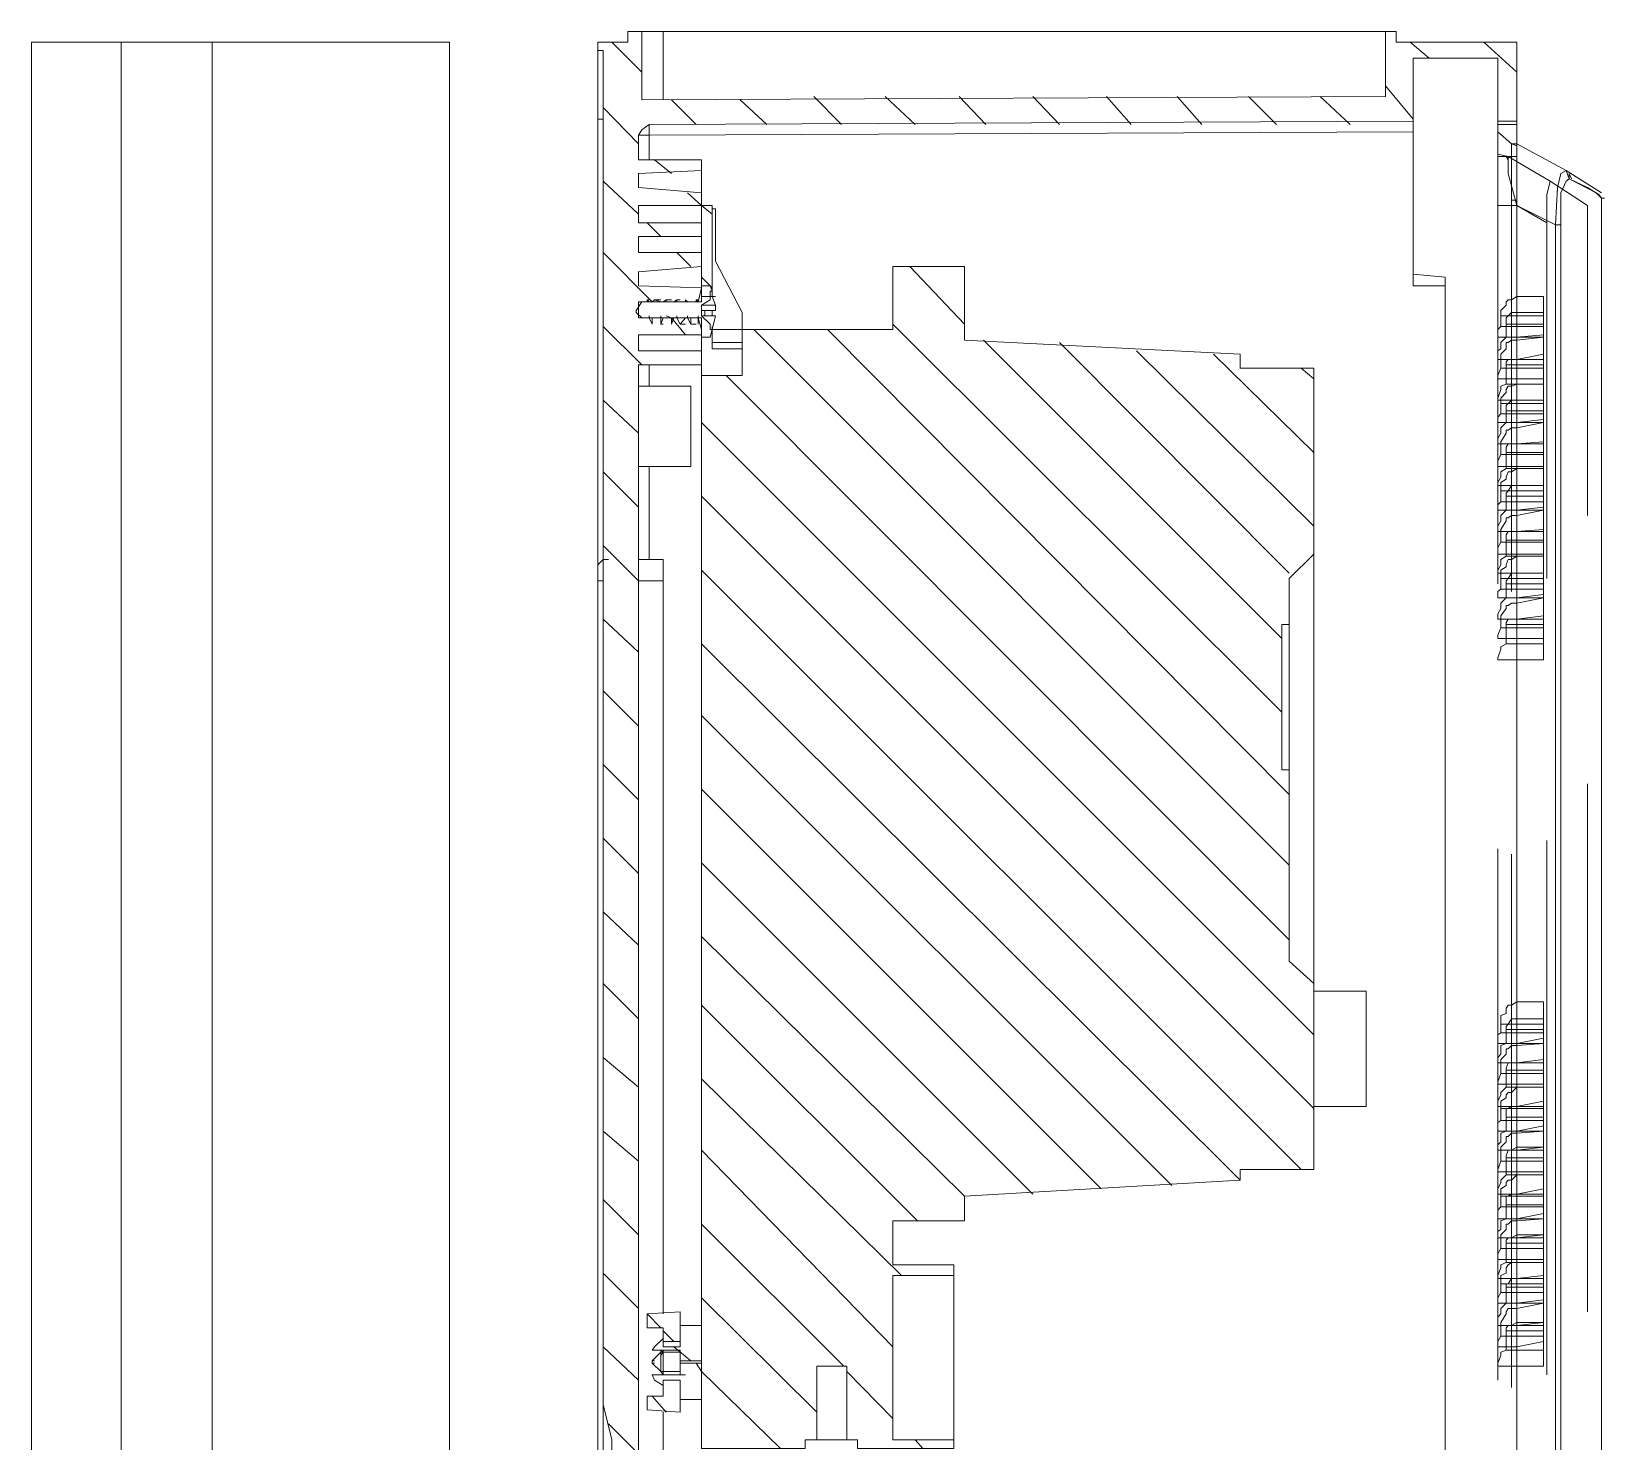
# Model space of a CAD drawing. Header units: millimetres. Extents: x 50 to 186, y -32 to 33.
# Drawn here: x 127.306 to 129.362, y -7.449 to -5.606 of the extents above; entities that cross this region are included whole.
import ezdxf

# ---------------------------------------------------------------- set-up
doc = ezdxf.new("R2010")
doc.units = ezdxf.units.MM
doc.layers.add('Prumada Eletrica', color=40, linetype='Continuous', lineweight=30)

msp = doc.modelspace()

# ---------------------------------------------------------------- linework, layer by layer
at = {"layer": 'Prumada Eletrica', "color": 7, "linetype": 'Continuous', "lineweight": 20, "true_color": 0x000007}
for points in [[(128.0857, -5.6058), (128.0857, -5.6198), (128.0466, -5.6198), (128.0466, -5.6309), (128.0536, -5.6309), (128.0536, -7.4006)], [(128.0857, -5.6058), (129.09, -5.6058), (129.09, -5.6058)], [(129.076, -5.6058), (129.076, -5.691), (128.1039, -5.6952), (128.1039, -5.6058)], [(128.1318, -5.6058), (128.1318, -5.6952), (128.1318, -5.6952)], [(129.2478, -5.7231), (129.2478, -5.6198), (129.09, -5.6198), (129.09, -5.6058)], [(127.8525, -5.6198), (127.3063, -5.6198), (127.3063, -5.6198)], [(127.3063, -15.3845), (127.3063, -5.6198), (127.3063, -5.6198)], [(127.4237, -11.6943), (127.4237, -5.6198), (127.4237, -5.6198)], [(127.5424, -8.0012), (127.5424, -5.6198), (127.5424, -5.6198)], [(127.8525, -5.6198), (127.8525, -7.7903), (127.8636, -7.8225), (127.893, -7.8504), (127.9251, -7.8616)], [(128.0536, -5.7203), (128.0466, -5.7203), (128.0466, -5.6309)], [(128.1039, -5.6589), (128.0648, -5.6198), (128.0648, -5.6198)], [(129.1333, -5.6407), (129.1081, -5.6198), (129.1081, -5.6198)], [(129.2478, -5.6589), (129.2045, -5.6198), (129.2045, -5.6198)], [(129.2478, -9.31), (129.2478, -9.3058), (129.2478, -5.6198)], [(128.0997, -8.2555), (128.0997, -6.0416), (128.1821, -6.0416), (128.1821, -6.0234), (128.0997, -6.0234), (128.0997, -6.0025), (128.1821, -6.0025), (128.1821, -5.9801), (128.0997, -5.9801), (128.0997, -5.9592), (128.1821, -5.9592), (128.1821, -5.941), (128.0997, -5.9382), (128.0997, -5.9201), (128.1821, -5.9131), (128.1821, -5.8949), (128.0997, -5.8949), (128.0997, -5.874), (128.1821, -5.874), (128.1821, -5.8558), (128.0997, -5.8558), (128.0997, -5.8335), (128.1821, -5.8335), (128.1821, -5.8167), (128.0997, -5.8097), (128.0997, -5.7916), (128.1821, -5.7874), (128.1821, -5.7734), (128.0997, -5.7734), (128.0997, -5.7413), (128.1039, -5.7343), (128.1137, -5.7273), (129.1123, -5.7231), (129.1123, -5.6407), (129.2227, -5.6407), (129.2227, -5.7231), (129.2478, -5.7231)], [(129.2227, -5.6407), (129.2227, -5.7692), (129.2227, -5.7692)], [(129.2227, -5.6631), (129.2227, -5.6547), (129.2227, -5.6547)], [(129.2227, -5.6631), (129.2227, -5.6547), (129.2227, -5.6547)], [(129.2227, -5.7846), (129.2227, -5.6631), (129.2227, -5.6631)], [(128.3651, -5.7273), (128.3288, -5.691), (128.3288, -5.691)], [(128.4614, -5.7273), (128.4223, -5.691), (128.4223, -5.691)], [(128.5536, -5.7273), (128.5187, -5.691), (128.5187, -5.691)], [(128.65, -5.7273), (128.6151, -5.691), (128.6151, -5.691)], [(128.7436, -5.7273), (128.7115, -5.691), (128.7115, -5.691)], [(128.8358, -5.7273), (128.8037, -5.691), (128.8037, -5.691)], [(128.9336, -5.7273), (128.8972, -5.691), (128.8972, -5.691)], [(129.0299, -5.7273), (128.9908, -5.691), (128.9908, -5.691)], [(129.1123, -5.7203), (129.076, -5.677), (129.076, -5.677)], [(128.0997, -5.7525), (128.0536, -5.705), (128.0536, -5.705)], [(128.1751, -5.7273), (128.143, -5.6952), (128.143, -5.6952)], [(128.2673, -5.7273), (128.2324, -5.6952), (128.2324, -5.6952)], [(128.0466, -5.7203), (128.0466, -6.3056), (128.0466, -6.3056)], [(128.0997, -5.7413), (128.1137, -5.7413), (128.1137, -5.7273)], [(128.1137, -5.7413), (129.1123, -5.7371), (129.1123, -5.7231)], [(129.2478, -5.7231), (129.2478, -5.7692), (129.2227, -5.7692), (129.2227, -5.7231)], [(129.2478, -5.7273), (129.2227, -5.7273), (129.2227, -5.7273)], [(128.1137, -5.7734), (128.1137, -5.7413), (128.1137, -5.7413)], [(129.1123, -5.7371), (129.1123, -5.9382), (129.1123, -5.9382)], [(129.2227, -5.7371), (129.2408, -5.7525), (129.2408, -5.8265)], [(129.2478, -5.8265), (129.2408, -5.8265), (129.2408, -5.7525), (129.2478, -5.7553)], [(129.2478, -5.7553), (129.2408, -5.7525), (129.2408, -5.7525)], [(129.2478, -5.7525), (129.2408, -5.7525), (129.2408, -5.7525)], [(129.2478, -5.7525), (129.3121, -5.7874), (129.3051, -5.7916), (129.3009, -5.8097), (129.2981, -5.8586)], [(128.143, -5.7916), (128.1206, -5.7734), (128.1206, -5.7734)], [(129.2227, -5.7664), (129.2366, -5.7692), (129.2366, -5.7916), (129.2478, -5.8335), (129.2227, -5.8335)], [(129.2227, -5.7664), (129.2366, -5.7692), (129.2911, -5.8014)], [(129.2227, -5.7692), (129.2227, -5.8195), (129.2227, -5.8195)], [(129.2366, -5.7692), (129.2339, -5.7692), (129.2339, -5.7692)], [(129.2366, -5.7734), (129.2339, -5.7692), (129.2339, -5.7692)], [(129.2366, -5.7734), (129.2339, -5.7692), (129.2339, -5.7692)], [(129.2366, -5.7692), (129.2366, -5.7916), (129.2478, -5.8335), (129.2869, -5.8558), (129.2869, -5.8195), (129.2911, -5.8014)], [(129.2478, -5.7692), (129.2478, -8.9874), (129.2478, -8.9874)], [(128.1821, -5.7874), (128.1821, -5.8167), (128.1821, -5.8167)], [(129.3582, -5.8167), (129.3121, -5.7874), (129.3163, -5.7986), (129.3512, -5.8167), (129.3582, -5.8237)], [(129.3191, -5.7986), (129.3163, -5.7916), (129.3163, -5.7916)], [(129.3163, -5.7986), (129.3163, -5.7916), (129.3163, -5.7916)], [(128.0997, -5.8447), (128.0536, -5.8014), (128.0536, -5.8014)], [(128.1821, -5.8335), (128.1639, -5.8167), (128.1639, -5.8167)], [(129.2869, -6.3209), (129.2869, -5.8558), (129.2869, -5.8195), (129.2911, -5.8014), (129.34, -5.8335)], [(129.3163, -5.7986), (129.3121, -5.8014), (129.3051, -5.8167), (129.3051, -9.2555), (129.3163, -9.2737), (129.3582, -9.2737)], [(129.3554, -5.8195), (129.34, -5.8097), (129.3163, -5.7986)], [(128.1821, -5.8335), (128.1863, -5.8335), (128.1863, -5.8335)], [(128.1961, -5.8447), (128.1821, -5.8335), (128.1821, -5.8335)], [(128.1961, -5.8377), (128.2003, -5.8377), (128.2003, -5.8377)], [(128.2352, -5.9955), (128.2352, -5.9732), (128.2003, -5.9061), (128.2003, -5.8377)], [(129.2227, -5.8195), (129.2227, -6.3279), (129.2227, -6.3279)], [(129.2227, -5.8335), (129.2478, -5.8335), (129.2478, -5.9522), (129.2408, -5.9564), (129.2366, -5.9564), (129.2339, -5.9592), (129.2339, -5.9634), (129.2269, -5.9704), (129.2269, -5.9913), (129.2227, -5.9955), (129.2227, -6.0053)], [(129.2478, -5.8335), (129.2227, -5.8335), (129.2227, -5.8335)], [(129.2408, -5.8265), (129.2408, -6.3377), (129.2408, -6.3377)], [(129.2478, -5.8265), (129.2408, -5.8265), (129.2408, -5.8265)], [(129.2478, -5.8335), (129.2981, -5.8586), (129.2981, -5.8586)], [(129.34, -6.2385), (129.34, -5.8335), (129.34, -5.8335)], [(129.3582, -5.8237), (129.3554, -5.8195), (129.3554, -5.8195)], [(129.3582, -8.884), (129.3582, -5.8237), (129.3582, -5.8237)], [(129.3582, -5.8237), (129.3624, -5.8237), (129.3624, -5.8237)], [(128.129, -5.874), (128.1109, -5.8558), (128.1109, -5.8558)], [(129.3051, -5.8586), (129.2981, -5.8586), (129.2981, -9.2094), (129.3051, -9.2094)], [(128.1178, -5.9592), (128.0536, -5.8949), (128.0536, -5.8949)], [(128.1681, -5.9131), (128.15, -5.8949), (128.15, -5.8949)], [(128.4321, -7.1604), (128.5257, -7.1604), (128.5257, -7.1283), (128.8861, -7.1073), (128.8861, -7.0934), (128.9824, -7.0934), (128.9824, -6.8503), (128.9503, -6.821), (128.9503, -6.571), (128.9405, -6.571), (128.9405, -6.381), (128.9503, -6.381), (128.9503, -6.3209), (128.9824, -6.2888), (128.9824, -6.0458), (128.8861, -6.0458), (128.8861, -6.0276), (128.5257, -6.0095), (128.5257, -5.9131), (128.4321, -5.9131), (128.4321, -5.9955)], [(128.5257, -5.9885), (128.4545, -5.9131), (128.4545, -5.9131)], [(128.1961, -5.941), (128.1821, -5.9271), (128.1821, -5.9271)], [(128.1933, -5.9382), (128.1961, -5.9452), (128.1961, -5.9452)], [(129.1123, -5.9229), (129.1542, -5.9271), (129.1542, -5.9382)], [(129.1123, -5.9382), (129.1542, -5.9382), (129.1542, -5.9382)], [(129.1542, -5.9382), (129.1542, -8.3085), (129.1542, -8.3085)], [(128.1109, -5.9564), (128.1137, -5.9564), (128.1137, -5.9564)], [(128.1137, -5.9592), (128.1178, -5.9592), (128.1178, -5.9592)], [(128.1137, -5.9592), (128.1178, -5.9592), (128.1178, -5.9592)], [(128.1206, -5.9564), (128.129, -5.9564), (128.129, -5.9564)], [(128.1206, -5.9564), (128.129, -5.9564), (128.129, -5.9564)], [(128.129, -5.9592), (128.1318, -5.9592), (128.1318, -5.9592)], [(128.129, -5.9592), (128.1318, -5.9592), (128.1318, -5.9592)], [(128.136, -5.9564), (128.143, -5.9564), (128.143, -5.9564)], [(128.136, -5.9564), (128.143, -5.9564), (128.143, -5.9564)], [(128.136, -5.9592), (128.143, -5.9592), (128.143, -5.9592)], [(128.136, -5.9592), (128.143, -5.9592), (128.143, -5.9592)], [(128.15, -5.9564), (128.1542, -5.9564), (128.1542, -5.9564)], [(128.15, -5.9592), (128.1542, -5.9592), (128.1542, -5.9592)], [(128.15, -5.9592), (128.1542, -5.9592), (128.1542, -5.9592)], [(128.1639, -5.9592), (128.1681, -5.9592), (128.1681, -5.9592)], [(128.1639, -5.9592), (128.1681, -5.9592), (128.1681, -5.9592)], [(128.1751, -5.9564), (128.1779, -5.9564), (128.1779, -5.9564)], [(128.1751, -5.9564), (128.1779, -5.9564), (128.1779, -5.9564)], [(128.1779, -5.9592), (128.1821, -5.9592), (128.1821, -5.9592)], [(128.1779, -5.9592), (128.1821, -5.9592), (128.1821, -5.9592)], [(128.1821, -5.9634), (128.1933, -5.9564), (128.1933, -5.9564)], [(128.1961, -5.9522), (128.2003, -5.9522), (128.2003, -5.9522)], [(128.1961, -5.9522), (128.2003, -5.9634), (128.2003, -5.9704), (128.1961, -5.9704)], [(129.2827, -5.9522), (129.2478, -5.9522), (129.2478, -5.9522)], [(129.2827, -5.9522), (129.2827, -6.0025), (129.2827, -6.0025)], [(128.1137, -5.9773), (128.1137, -5.9801), (128.1137, -5.9801)], [(128.1137, -5.9801), (128.1178, -5.9801), (128.1178, -5.9801)], [(128.129, -5.9773), (128.129, -5.9801), (128.129, -5.9801)], [(128.129, -5.9801), (128.1318, -5.9801), (128.1318, -5.9801)], [(128.136, -5.9773), (128.143, -5.9801), (128.143, -5.9801)], [(128.143, -5.9801), (128.136, -5.9801), (128.136, -5.9801)], [(128.143, -5.9801), (128.143, -5.9885), (128.143, -5.9885)], [(128.1611, -6.0025), (128.143, -5.9801), (128.143, -5.9801)], [(128.15, -5.9773), (128.15, -5.9801), (128.15, -5.9801)], [(128.15, -5.9801), (128.1542, -5.9801), (128.1542, -5.9801)], [(128.1639, -5.9773), (128.1639, -5.9801), (128.1639, -5.9801)], [(128.1639, -5.9801), (128.1681, -5.9801), (128.1681, -5.9801)], [(128.1681, -5.9801), (128.1681, -5.9885), (128.1681, -5.9885)], [(128.1779, -5.9773), (128.1779, -5.9801), (128.1779, -5.9801)], [(128.1779, -5.9801), (128.1821, -5.9801), (128.1821, -5.9801)], [(128.1779, -5.9885), (128.1779, -5.9801), (128.1779, -5.9801)], [(128.2003, -5.9634), (128.1821, -5.9634), (128.1821, -5.9634)], [(128.2003, -5.9704), (128.1821, -5.9704), (128.1933, -5.9704)], [(128.1821, -5.9773), (128.2003, -5.9773), (128.2003, -5.9773)], [(128.1821, -5.9773), (128.2003, -5.9773), (128.2003, -5.9773)], [(128.1863, -5.9704), (128.1863, -5.9773), (128.1863, -5.9773)], [(128.1961, -5.9704), (128.1933, -5.9704), (128.1933, -5.9704)], [(128.1961, -5.9704), (128.2003, -5.9704), (128.2003, -5.9704)], [(128.1961, -5.9704), (128.1961, -5.9773), (128.1961, -5.9773)], [(128.2003, -5.9773), (128.1961, -5.9955), (128.1961, -5.9955)], [(129.2827, -5.9773), (129.2269, -5.9773), (129.2269, -5.9773)], [(129.2339, -6.0053), (129.2339, -5.9885), (129.2339, -5.9801), (129.2366, -5.9773), (129.2408, -5.9732), (129.2478, -5.9732), (129.2478, -6.0095)], [(129.2478, -5.9732), (129.2827, -5.9732), (129.2827, -5.9732)], [(128.1039, -6.0416), (128.0536, -5.9913), (128.0536, -5.9913)], [(128.129, -5.9885), (128.1318, -5.9885), (128.1318, -5.9885)], [(128.1542, -5.9885), (128.1611, -5.9885), (128.1611, -5.9885)], [(128.1681, -5.9885), (128.1751, -5.9885), (128.1751, -5.9885)], [(128.2352, -6.0206), (128.1961, -6.0206), (128.1961, -5.9913)], [(128.1961, -5.9955), (128.2352, -5.9955), (128.2352, -5.9955)], [(128.4321, -5.9955), (128.2352, -5.9955), (128.2352, -5.9955)], [(128.2352, -6.0556), (128.2352, -5.9955), (128.2352, -5.9955)], [(128.9503, -6.6953), (128.2505, -5.9955), (128.2505, -5.9955)], [(128.9503, -6.6031), (128.3469, -5.9955), (128.3469, -5.9955)], [(128.9405, -6.4955), (128.4321, -5.9885), (128.4321, -5.9885)], [(129.2827, -5.9913), (129.2269, -5.9913), (129.2269, -5.9913)], [(129.2827, -5.9885), (129.2339, -5.9885), (129.2339, -5.9885)], [(129.2478, -6.0053), (129.2827, -6.0025), (129.2827, -6.0025)], [(129.2827, -6.0025), (129.2827, -6.0276), (129.2827, -6.0276)], [(128.1821, -6.0053), (128.1821, -6.0234), (128.1821, -6.0234)], [(128.2352, -6.0123), (128.1961, -6.0123), (128.1961, -6.0123)], [(128.9405, -6.3992), (128.5508, -6.0095), (128.5508, -6.0095)], [(128.9503, -6.314), (128.65, -6.0123), (128.65, -6.0123)], [(128.9824, -6.2525), (128.7506, -6.0234), (128.7506, -6.0234)], [(129.2478, -6.0346), (129.2227, -6.0346), (129.2227, -6.0234), (129.2269, -6.0206), (129.2269, -6.0123), (129.2339, -6.0053), (129.2478, -6.0053)], [(129.2478, -6.0053), (129.2227, -6.0053), (129.2227, -6.0053)], [(129.2827, -6.0053), (129.2478, -6.0095), (129.2408, -6.0095), (129.2366, -6.0123), (129.2339, -6.0123), (129.2339, -6.0206), (129.2269, -6.0276), (129.2269, -6.0346), (129.2827, -6.0346), (129.2827, -6.0276)], [(129.2827, -6.0053), (129.2478, -6.0053), (129.2478, -6.0053)], [(128.1137, -6.0695), (128.1137, -6.0416), (128.1137, -6.0416)], [(128.1821, -6.0416), (128.1821, -6.0556), (128.2352, -6.0556)], [(128.9824, -6.1561), (128.8511, -6.0276), (128.8511, -6.0276)], [(129.2339, -6.0416), (129.2339, -6.0667), (129.2269, -6.0695), (129.2269, -6.0737), (129.2227, -6.0849), (129.2227, -6.0877)], [(129.2269, -6.0919), (129.2269, -6.0849), (129.2339, -6.0779), (129.2339, -6.0737), (129.2366, -6.0695), (129.2408, -6.0695), (129.2478, -6.0667), (129.2478, -6.0346), (129.2366, -6.0346), (129.2339, -6.0374), (129.2339, -6.0416)], [(129.2269, -6.0346), (129.2269, -6.0458), (129.2827, -6.0458), (129.2827, -6.0346)], [(129.2827, -6.0416), (129.2339, -6.0416), (129.2339, -6.0416)], [(129.2827, -6.0276), (129.2478, -6.0346), (129.2478, -6.0346)], [(129.2478, -6.0346), (129.2827, -6.0276), (129.2827, -6.0276)], [(128.1821, -6.0556), (128.1821, -7.4579), (128.3176, -7.4579), (128.3176, -7.4467), (128.3329, -7.4467), (128.3329, -7.3504), (128.3721, -7.3504), (128.3721, -7.4467), (128.386, -7.4467), (128.386, -7.4579), (128.5117, -7.4579), (128.5117, -7.4467), (128.4321, -7.4467), (128.4321, -7.2316), (128.5117, -7.2316), (128.5117, -7.2177), (128.4321, -7.2177), (128.4321, -7.1604)], [(128.9503, -6.7931), (128.2142, -6.0556), (128.2142, -6.0556)], [(128.9824, -6.0598), (128.9657, -6.0458), (128.9657, -6.0458)], [(129.2269, -6.0458), (129.2227, -6.0556), (129.2227, -6.0598)], [(129.2478, -6.0598), (129.2227, -6.0598), (129.2227, -6.0598)], [(129.2478, -6.0877), (129.2827, -6.0877), (129.2827, -6.0598), (129.2478, -6.0598)], [(129.2827, -6.0458), (129.2827, -6.0598), (129.2827, -6.0598)], [(128.0997, -6.0695), (128.1681, -6.0695), (128.1681, -6.0695)], [(128.1681, -6.1743), (128.1681, -6.0695), (128.1681, -6.0695)], [(129.2478, -6.0667), (129.2339, -6.0667), (129.2339, -6.0667)], [(129.2827, -6.0667), (129.2478, -6.0667), (129.2478, -6.0667)], [(129.2827, -6.0667), (129.2478, -6.0667), (129.2478, -6.0667)], [(128.0997, -6.131), (128.0536, -6.0877), (128.0536, -6.0877)], [(129.2478, -6.0877), (129.2227, -6.0877), (129.2227, -6.0877)], [(129.2339, -6.1017), (129.2339, -6.117), (129.2269, -6.124), (129.2269, -6.131), (129.2227, -6.138), (129.2227, -6.145)], [(129.2269, -6.1058), (129.2227, -6.11), (129.2227, -6.117)], [(129.2478, -6.124), (129.2478, -6.0877), (129.2408, -6.0877), (129.2366, -6.0919), (129.2339, -6.0947), (129.2339, -6.1017)], [(129.2827, -6.1017), (129.2339, -6.1017), (129.2339, -6.1017)], [(129.2478, -6.0877), (129.2827, -6.0877), (129.2827, -6.0877)], [(129.2827, -6.0877), (129.2827, -6.0919), (129.2827, -6.0919)], [(129.2827, -6.1058), (129.2827, -6.1128), (129.2827, -6.1128)], [(128.9824, -6.9174), (128.1821, -6.117), (128.1821, -6.117)], [(129.2478, -6.117), (129.2227, -6.117), (129.2227, -6.117)], [(129.2827, -6.117), (129.2478, -6.124), (129.2408, -6.124), (129.2366, -6.1268), (129.2339, -6.1268), (129.2339, -6.131), (129.2269, -6.1422), (129.2269, -6.145), (129.2827, -6.145), (129.2827, -6.1422)], [(129.2478, -6.117), (129.2339, -6.117), (129.2339, -6.117)], [(129.2827, -6.1422), (129.2827, -6.1128), (129.2478, -6.117)], [(129.2827, -6.117), (129.2478, -6.117), (129.2478, -6.117)], [(129.2478, -6.1771), (129.2478, -6.145), (129.2366, -6.145), (129.2339, -6.1491), (129.2339, -6.1561), (129.2339, -6.1771), (129.2269, -6.1813), (129.2269, -6.1883), (129.2227, -6.1952), (129.2227, -6.1994)], [(129.2478, -6.145), (129.2227, -6.145), (129.2227, -6.145)], [(129.2269, -6.145), (129.2269, -6.1589), (129.2827, -6.1589), (129.2827, -6.145)], [(129.2827, -6.1422), (129.2478, -6.145), (129.2478, -6.145)], [(129.2478, -6.145), (129.2827, -6.1422), (129.2827, -6.1422)], [(129.2269, -6.1589), (129.2227, -6.1673), (129.2227, -6.1743)], [(129.2827, -6.1561), (129.2339, -6.1561), (129.2339, -6.1561)], [(129.2827, -6.1589), (129.2827, -6.1743), (129.2827, -6.1743)], [(128.0997, -6.2274), (128.0536, -6.1813), (128.0536, -6.1813)], [(128.1681, -6.1743), (128.0997, -6.1743), (128.0997, -6.1743)], [(128.1137, -6.2958), (128.1137, -6.1743), (128.1137, -6.1743)], [(129.2478, -6.1743), (129.2227, -6.1743), (129.2227, -6.1743)], [(129.2827, -6.1994), (129.2827, -6.2064), (129.2269, -6.2064), (129.2269, -6.1952), (129.2339, -6.191), (129.2339, -6.1883), (129.2366, -6.1813), (129.2408, -6.1813), (129.2478, -6.1771)], [(129.2478, -6.1771), (129.2339, -6.1771), (129.2339, -6.1771)], [(129.2478, -6.1743), (129.2827, -6.1743), (129.2827, -6.1743)], [(129.2827, -6.1771), (129.2478, -6.1771), (129.2478, -6.1771)], [(129.2827, -6.1771), (129.2478, -6.1771), (129.2478, -6.1771)], [(129.2827, -6.1743), (129.2827, -6.1994), (129.2827, -6.1994)], [(129.2478, -6.1994), (129.2227, -6.1994), (129.2227, -6.1994)], [(129.2478, -6.2385), (129.2478, -6.1994), (129.2408, -6.1994), (129.2366, -6.2064), (129.2339, -6.2092), (129.2339, -6.2134), (129.2339, -6.2316), (129.2269, -6.2385), (129.2269, -6.2455), (129.2227, -6.2525), (129.2227, -6.2595)], [(129.2269, -6.2064), (129.2269, -6.2204), (129.2827, -6.2204), (129.2827, -6.2064)], [(129.2827, -6.1994), (129.2478, -6.1994), (129.2478, -6.1994)], [(129.2478, -6.1994), (129.2827, -6.1994), (129.2827, -6.1994)], [(128.9824, -7.0137), (128.1821, -6.2134), (128.1821, -6.2134)], [(129.2269, -6.2204), (129.2227, -6.2246), (129.2227, -6.2316)], [(129.2827, -6.2134), (129.2339, -6.2134), (129.2339, -6.2134)], [(129.2478, -6.2316), (129.2827, -6.2274), (129.2827, -6.2274)], [(129.2478, -6.2595), (129.2827, -6.2567), (129.2827, -6.2274)], [(129.2827, -6.2204), (129.2827, -6.2274), (129.2827, -6.2274)], [(129.2478, -6.2316), (129.2227, -6.2316), (129.2227, -6.2316)], [(129.2827, -6.2316), (129.2478, -6.2385), (129.2408, -6.2385), (129.2366, -6.2413), (129.2339, -6.2413), (129.2339, -6.2455), (129.2269, -6.2567), (129.2269, -6.2595), (129.2827, -6.2595), (129.2827, -6.2567)], [(129.2478, -6.2316), (129.2339, -6.2316), (129.2339, -6.2316)], [(129.2827, -6.2316), (129.2478, -6.2316), (129.2478, -6.2316)], [(129.2478, -6.2916), (129.2478, -6.2595), (129.2366, -6.2595), (129.2339, -6.2637), (129.2339, -6.2916), (129.2269, -6.2958), (129.2269, -6.3028), (129.2227, -6.3098), (129.2227, -6.314)], [(129.2478, -6.2595), (129.2227, -6.2595), (129.2227, -6.2595)], [(129.2269, -6.2595), (129.2269, -6.2735), (129.2827, -6.2735), (129.2827, -6.2595)], [(129.2827, -6.2707), (129.2339, -6.2707), (129.2339, -6.2707)], [(129.2478, -6.2595), (129.2827, -6.2567), (129.2827, -6.2567)], [(128.0997, -6.3237), (128.0536, -6.2776), (128.0536, -6.2776)], [(128.9824, -6.8503), (128.9824, -6.2888), (128.9824, -6.2888)], [(129.2269, -6.2735), (129.2227, -6.2804), (129.2227, -6.2888)], [(129.2478, -6.2888), (129.2227, -6.2888), (129.2227, -6.2888)], [(129.2478, -6.314), (129.2827, -6.314), (129.2827, -6.2888), (129.2478, -6.2888)], [(129.2827, -6.2735), (129.2827, -6.2888), (129.2827, -6.2888)], [(128.0536, -6.2958), (128.0466, -6.3028), (128.0466, -6.3056)], [(128.0466, -6.3056), (128.0466, -6.3237), (128.0466, -6.3237)], [(128.0536, -6.2958), (128.0606, -6.2958), (128.0606, -6.2958)], [(128.0536, -6.3237), (128.0536, -6.2958), (128.0536, -6.2958)], [(128.0997, -6.2958), (128.1318, -6.2958), (128.1318, -6.2958)], [(128.1318, -6.3237), (128.1318, -6.2958), (128.1318, -6.2958)], [(128.9657, -7.0934), (128.1821, -6.3098), (128.1821, -6.3098)], [(129.2827, -6.314), (129.2827, -6.3209), (129.2269, -6.3209), (129.2269, -6.3098), (129.2339, -6.3056), (129.2339, -6.3028), (129.2366, -6.2958), (129.2408, -6.2958), (129.2478, -6.2916)], [(129.2478, -6.2916), (129.2339, -6.2916), (129.2339, -6.2916)], [(129.2827, -6.2916), (129.2478, -6.2916), (129.2478, -6.2916)], [(129.2827, -6.2916), (129.2478, -6.2916), (129.2478, -6.2916)], [(129.2478, -6.2916), (129.2827, -6.2916), (129.2827, -6.2916)], [(128.1318, -7.2819), (128.1318, -6.3237), (128.0997, -6.3237)], [(129.2478, -6.314), (129.2227, -6.314), (129.2227, -6.314)], [(129.2269, -6.3209), (129.2269, -6.3349), (129.2827, -6.3349), (129.2827, -6.3209)], [(129.2827, -6.314), (129.2478, -6.314), (129.2408, -6.314), (129.2366, -6.3209), (129.2339, -6.3237), (129.2339, -6.3279), (129.2827, -6.3279)], [(129.2339, -6.3461), (129.2339, -6.3279), (129.2339, -6.3279)], [(129.2478, -6.314), (129.2478, -6.3531), (129.2478, -6.3531)], [(129.2269, -6.3349), (129.2227, -6.3377), (129.2227, -6.3461)], [(129.2478, -6.374), (129.2227, -6.374), (129.2227, -6.367), (129.2269, -6.3601), (129.2269, -6.3531), (129.2339, -6.3461), (129.2478, -6.3461)], [(129.2478, -6.3461), (129.2227, -6.3461), (129.2227, -6.3461)], [(129.2827, -6.374), (129.2269, -6.374), (129.2269, -6.3698), (129.2339, -6.3601), (129.2339, -6.3559), (129.2366, -6.3559), (129.2408, -6.3531), (129.2478, -6.3531)], [(129.2478, -6.3461), (129.2827, -6.3419), (129.2827, -6.3419)], [(129.2827, -6.3461), (129.2478, -6.3461), (129.2478, -6.3461)], [(129.2478, -6.3531), (129.2827, -6.3461), (129.2827, -6.3461)], [(129.2827, -6.3461), (129.2478, -6.3531), (129.2478, -6.3531)], [(129.2827, -6.3419), (129.2827, -6.3349), (129.2827, -6.3349)], [(129.2827, -6.3419), (129.2827, -6.3698), (129.2827, -6.3698)], [(129.2827, -6.3698), (129.2478, -6.374), (129.2478, -6.374)], [(129.2478, -6.374), (129.2827, -6.3698), (129.2827, -6.3698)], [(129.2827, -6.3698), (129.2827, -6.3992), (129.2827, -6.3992)], [(128.0997, -6.4173), (128.0536, -6.374), (128.0536, -6.374)], [(128.9503, -6.571), (128.9503, -6.381), (128.9503, -6.381)], [(129.2478, -6.8741), (129.2478, -6.374), (129.2366, -6.374), (129.2339, -6.3782), (129.2339, -6.381), (129.2339, -6.4062), (129.2269, -6.4103), (129.2269, -6.4131), (129.2227, -6.4243), (129.2227, -6.4271)], [(129.2478, -6.3992), (129.2227, -6.3992), (129.2227, -6.395), (129.2269, -6.3852), (129.2827, -6.3852)], [(129.2269, -6.374), (129.2269, -6.3852), (129.2269, -6.3852)], [(129.2827, -6.381), (129.2339, -6.381), (129.2339, -6.381)], [(128.8861, -7.1073), (128.1821, -6.4062), (128.1821, -6.4062)], [(129.2478, -6.4062), (129.2339, -6.4062), (129.2339, -6.4062)], [(129.2478, -6.3992), (129.2827, -6.3992), (129.2827, -6.3992)], [(129.2827, -6.4062), (129.2478, -6.4062), (129.2478, -6.4062)], [(129.2827, -6.3992), (129.2827, -6.4271), (129.2827, -6.4271)], [(129.2478, -6.4271), (129.2227, -6.4271), (129.2227, -6.4271)], [(129.2827, -6.4271), (129.2478, -6.4271), (129.2478, -6.4271)], [(128.0997, -6.5137), (128.0536, -6.4676), (128.0536, -6.4676)], [(128.7967, -7.1143), (128.1821, -6.4997), (128.1821, -6.4997)], [(128.0997, -6.6101), (128.0536, -6.564), (128.0536, -6.564)], [(128.7045, -7.1185), (128.1821, -6.5961), (128.1821, -6.5961)], [(129.34, -7.2791), (129.34, -6.5891), (129.34, -6.5891)], [(128.0997, -6.7065), (128.0536, -6.6604), (128.0536, -6.6604)], [(129.2227, -6.6743), (129.2227, -7.3685), (129.2227, -7.3685)], [(129.2408, -6.6813), (129.2408, -7.3783), (129.2408, -7.3783)], [(129.2869, -7.3615), (129.2869, -6.6632), (129.2869, -6.6632)], [(128.6151, -7.1255), (128.1821, -6.6925), (128.1821, -6.6925)], [(128.0997, -6.8), (128.0536, -6.7567), (128.0536, -6.7567)], [(128.5257, -7.1283), (128.1821, -6.7889), (128.1821, -6.7889)], [(128.0997, -6.8964), (128.0536, -6.8503), (128.0536, -6.8503)], [(128.9824, -6.8601), (129.0509, -6.8601), (129.0509, -6.8601)], [(128.9824, -7.0109), (129.0509, -7.0109), (129.0509, -6.8601)], [(128.4642, -7.1604), (128.1821, -6.8783), (128.1821, -6.8783)], [(129.2269, -6.9034), (129.2269, -6.9146), (129.2827, -6.9146), (129.2827, -6.9034)], [(129.2827, -6.8964), (129.2408, -6.8964), (129.2366, -6.9034), (129.2339, -6.9062), (129.2339, -6.9104)], [(129.2478, -6.8964), (129.2478, -6.9313), (129.2478, -6.9313)], [(129.2269, -6.9146), (129.2227, -6.9174), (129.2227, -6.9285)], [(129.2339, -6.9285), (129.2269, -6.9313), (129.2269, -6.9425), (129.2227, -6.9467), (129.2227, -6.9537)], [(129.2478, -6.9285), (129.2227, -6.9285), (129.2227, -6.9285)], [(129.2827, -6.9285), (129.2478, -6.9313), (129.2408, -6.9313), (129.2366, -6.9355), (129.2339, -6.9355), (129.2339, -6.9425), (129.2269, -6.9495), (129.2269, -6.9537), (129.2827, -6.9537), (129.2827, -6.9495)], [(129.2827, -6.9104), (129.2339, -6.9104), (129.2339, -6.9285), (129.2478, -6.9285)], [(129.2478, -6.9537), (129.2827, -6.9495), (129.2827, -6.9216), (129.2478, -6.9285)], [(129.2827, -6.9285), (129.2478, -6.9285), (129.2478, -6.9285)], [(129.2827, -6.9146), (129.2827, -6.9216), (129.2827, -6.9216)], [(128.0997, -6.9858), (128.0536, -6.9467), (128.0536, -6.9467)], [(129.2478, -6.9858), (129.2478, -6.9537), (129.2366, -6.9537), (129.2339, -6.9607), (129.2339, -6.9635), (129.2339, -6.9858), (129.2269, -6.9928), (129.2269, -6.9956), (129.2227, -7.004), (129.2227, -7.0109)], [(129.2478, -6.9537), (129.2227, -6.9537), (129.2227, -6.9537)], [(129.2269, -6.9676), (129.2227, -6.9788), (129.2227, -6.9816)], [(129.2269, -6.9537), (129.2269, -6.9676), (129.2827, -6.9676), (129.2827, -6.9537)], [(129.2827, -6.9635), (129.2339, -6.9635), (129.2339, -6.9635)], [(129.2478, -6.9537), (129.2827, -6.9495), (129.2827, -6.9495)], [(129.2827, -6.9676), (129.2827, -6.9816), (129.2827, -6.9816)], [(128.4433, -7.2316), (128.1821, -6.9746), (128.1821, -6.9746)], [(129.2478, -6.9816), (129.2227, -6.9816), (129.2227, -6.9816)], [(129.2827, -6.9858), (129.2478, -6.9858), (129.2408, -6.9928), (129.2366, -6.9928), (129.2339, -6.9956), (129.2339, -6.9998), (129.2269, -7.004), (129.2269, -7.0137), (129.2827, -7.0137), (129.2827, -7.0109)], [(129.2478, -6.9858), (129.2339, -6.9858), (129.2339, -6.9858)], [(129.2478, -7.0109), (129.2827, -7.0109), (129.2827, -6.9816), (129.2478, -6.9816)], [(129.2827, -6.9858), (129.2478, -6.9858), (129.2478, -6.9858)], [(129.2478, -7.0109), (129.2227, -7.0109), (129.2227, -7.0109)], [(129.2827, -7.004), (129.2478, -7.0109), (129.2408, -7.0109), (129.2366, -7.0137), (129.2339, -7.0137), (129.2339, -7.0249)], [(129.2478, -7.0109), (129.2478, -7.0459), (129.2478, -7.0459)], [(129.2269, -7.0291), (129.2227, -7.0319), (129.2227, -7.0431)], [(129.2269, -7.0137), (129.2269, -7.0291), (129.2827, -7.0291), (129.2827, -7.0137)], [(129.2827, -7.0249), (129.2339, -7.0249), (129.2339, -7.0431), (129.2478, -7.0431)], [(129.2827, -7.0291), (129.2827, -7.0361), (129.2827, -7.0361)], [(128.0997, -7.0822), (128.0536, -7.0431), (128.0536, -7.0431)], [(129.2478, -7.0431), (129.2227, -7.0431), (129.2227, -7.0431)], [(129.2339, -7.0431), (129.2269, -7.0459), (129.2269, -7.057), (129.2227, -7.0612), (129.2227, -7.0682)], [(129.2827, -7.0682), (129.2269, -7.0682), (129.2269, -7.064), (129.2339, -7.057), (129.2339, -7.0501), (129.2366, -7.0501), (129.2408, -7.0459), (129.2478, -7.0459)], [(129.2478, -7.0431), (129.2827, -7.0361), (129.2827, -7.0361)], [(129.2827, -7.0431), (129.2478, -7.0431), (129.2478, -7.0431)], [(129.2827, -7.0431), (129.2478, -7.0459), (129.2478, -7.0459)], [(129.2827, -7.0361), (129.2827, -7.064), (129.2827, -7.064)], [(128.4321, -7.3252), (128.1821, -7.0682), (128.1821, -7.0682)], [(129.2478, -7.0682), (129.2227, -7.0682), (129.2227, -7.0682)], [(129.2269, -7.0682), (129.2269, -7.0822), (129.2269, -7.0822)], [(129.2339, -7.1003), (129.2339, -7.078), (129.2339, -7.0752), (129.2366, -7.0682), (129.2408, -7.0682), (129.2478, -7.064), (129.2478, -7.1003)], [(129.2827, -7.064), (129.2478, -7.0682), (129.2478, -7.0682)], [(129.2478, -7.064), (129.2827, -7.064), (129.2827, -7.064)], [(129.2827, -7.0961), (129.2827, -7.064), (129.2827, -7.064)], [(129.2827, -7.0822), (129.2269, -7.0822), (129.2227, -7.0934), (129.2227, -7.0961)], [(129.2827, -7.078), (129.2339, -7.078), (129.2339, -7.078)], [(129.2478, -7.0961), (129.2227, -7.0961), (129.2227, -7.0961)], [(129.2478, -7.1003), (129.2339, -7.1003), (129.2269, -7.1073), (129.2269, -7.1101), (129.2227, -7.1185), (129.2227, -7.1255)], [(129.2827, -7.1003), (129.2478, -7.1003), (129.2408, -7.1073), (129.2366, -7.1073), (129.2339, -7.1101), (129.2339, -7.1143), (129.2269, -7.1185), (129.2269, -7.1283), (129.2827, -7.1283)], [(129.2478, -7.0961), (129.2827, -7.0961), (129.2827, -7.0961)], [(129.2827, -7.1003), (129.2478, -7.1003), (129.2478, -7.1003)], [(129.2827, -7.0961), (129.2827, -7.1255), (129.2827, -7.1255)], [(128.0997, -7.1786), (128.0536, -7.1325), (128.0536, -7.1325)], [(129.2478, -7.1255), (129.2227, -7.1255), (129.2227, -7.1255)], [(129.2269, -7.1283), (129.2269, -7.1422), (129.2269, -7.1422)], [(129.2827, -7.1185), (129.2478, -7.1255), (129.2408, -7.1255), (129.2366, -7.1283), (129.2339, -7.1283), (129.2339, -7.1394)], [(129.2827, -7.1255), (129.2478, -7.1255), (129.2478, -7.1255)], [(129.2478, -7.1255), (129.2478, -7.1604), (129.2478, -7.1604)], [(129.2827, -7.1255), (129.2827, -7.1506), (129.2827, -7.1506)], [(129.2827, -7.1422), (129.2269, -7.1422), (129.2227, -7.1464), (129.2227, -7.1576)], [(129.2339, -7.1576), (129.2339, -7.1394), (129.2827, -7.1394)], [(129.2478, -7.1576), (129.2827, -7.1506), (129.2827, -7.1506)], [(129.2827, -7.1506), (129.2827, -7.1786), (129.2827, -7.1786)], [(128.3679, -7.3504), (128.1821, -7.1646), (128.1821, -7.1646)], [(129.2478, -7.1827), (129.2227, -7.1827), (129.2227, -7.1744), (129.2269, -7.1716), (129.2269, -7.1604), (129.2339, -7.1576), (129.2478, -7.1576)], [(129.2478, -7.1576), (129.2227, -7.1576), (129.2227, -7.1576)], [(129.2827, -7.1786), (129.2827, -7.1827), (129.2269, -7.1827), (129.2269, -7.1786), (129.2339, -7.1716), (129.2339, -7.1646), (129.2366, -7.1646), (129.2408, -7.1604), (129.2478, -7.1604)], [(129.2827, -7.1576), (129.2478, -7.1576), (129.2478, -7.1576)], [(129.2827, -7.1576), (129.2478, -7.1604), (129.2478, -7.1604)], [(129.2478, -7.2149), (129.2478, -7.1786), (129.2408, -7.1827), (129.2366, -7.1827), (129.2339, -7.1855), (129.2339, -7.1897), (129.2339, -7.2149), (129.2269, -7.2177), (129.2269, -7.2219), (129.2227, -7.2316), (129.2227, -7.2358)], [(129.2269, -7.1827), (129.2269, -7.1967), (129.2269, -7.1967)], [(129.2827, -7.1897), (129.2339, -7.1897), (129.2339, -7.1897)], [(129.2827, -7.1786), (129.2478, -7.1827), (129.2478, -7.1827)], [(129.2478, -7.1786), (129.2827, -7.1786), (129.2827, -7.1786)], [(129.2827, -7.1827), (129.2827, -7.1967), (129.2827, -7.1967)], [(129.2827, -7.2107), (129.2827, -7.1967), (129.2269, -7.1967), (129.2227, -7.2037), (129.2227, -7.2107), (129.2478, -7.2107)], [(129.2827, -7.2358), (129.2827, -7.2428), (129.2269, -7.2428), (129.2269, -7.2316), (129.2339, -7.2288), (129.2339, -7.2219), (129.2366, -7.2177), (129.2408, -7.2149), (129.2478, -7.2149)], [(129.2478, -7.2149), (129.2339, -7.2149), (129.2339, -7.2149)], [(129.2478, -7.2107), (129.2827, -7.2107), (129.2827, -7.2107)], [(129.2478, -7.2358), (129.2827, -7.2358), (129.2827, -7.2107)], [(129.2827, -7.2149), (129.2478, -7.2149), (129.2478, -7.2149)], [(129.2827, -7.2149), (129.2478, -7.2149), (129.2478, -7.2149)], [(129.2478, -7.2149), (129.2827, -7.2149), (129.2827, -7.2149)], [(128.0997, -7.2749), (128.0536, -7.2288), (128.0536, -7.2288)], [(128.5117, -7.2316), (128.5117, -7.4467), (128.5117, -7.4467)], [(129.2478, -7.2749), (129.2478, -7.2358), (129.2408, -7.2358), (129.2366, -7.2428), (129.2339, -7.2428), (129.2339, -7.247), (129.2339, -7.268), (129.2269, -7.2749), (129.2269, -7.2819), (129.2227, -7.2861), (129.2227, -7.2973)], [(129.2478, -7.2358), (129.2227, -7.2358), (129.2227, -7.2358)], [(129.2478, -7.2358), (129.2827, -7.2316), (129.2827, -7.2316)], [(129.2269, -7.254), (129.2227, -7.261), (129.2227, -7.268)], [(129.2269, -7.2428), (129.2269, -7.254), (129.2827, -7.254), (129.2827, -7.2428)], [(129.2827, -7.247), (129.2339, -7.247), (129.2339, -7.247)], [(129.2827, -7.2638), (129.2827, -7.254), (129.2827, -7.254)], [(128.3329, -7.4104), (128.1821, -7.261), (128.1821, -7.261)], [(129.2478, -7.268), (129.2227, -7.268), (129.2227, -7.268)], [(129.2827, -7.268), (129.2478, -7.2749), (129.2366, -7.2749), (129.2339, -7.2791), (129.2339, -7.2819), (129.2269, -7.2931), (129.2269, -7.2973), (129.2827, -7.2973), (129.2827, -7.2931)], [(129.2478, -7.268), (129.2339, -7.268), (129.2339, -7.268)], [(129.2478, -7.268), (129.2827, -7.2638), (129.2827, -7.2638)], [(129.2827, -7.268), (129.2478, -7.268), (129.2478, -7.268)], [(129.2478, -7.2749), (129.2827, -7.268), (129.2827, -7.268)], [(129.2827, -7.2638), (129.2827, -7.2931), (129.2827, -7.2931)], [(128.129, -7.3001), (128.1109, -7.2819), (128.1109, -7.2819)], [(128.1542, -7.2973), (128.1542, -7.3252), (128.1318, -7.3252), (128.1318, -7.314), (128.1206, -7.3252)], [(128.1542, -7.3294), (128.1542, -7.3434), (128.1821, -7.3434), (128.1821, -7.2973), (128.1542, -7.2973)], [(129.2478, -7.2973), (129.2227, -7.2973), (129.2227, -7.2973)], [(129.2269, -7.2973), (129.2269, -7.3112), (129.2827, -7.3112), (129.2827, -7.2973)], [(129.2339, -7.3294), (129.2339, -7.3043), (129.2339, -7.3001), (129.2366, -7.2973), (129.2408, -7.2973), (129.2478, -7.2931)], [(129.2827, -7.2931), (129.2478, -7.2973), (129.2478, -7.2973)], [(129.2478, -7.7973), (129.2478, -7.2931), (129.2827, -7.2931)], [(128.1458, -7.3182), (128.1318, -7.3043), (128.1318, -7.3043)], [(128.1318, -7.3182), (128.1318, -7.3252), (128.1318, -7.3252)], [(129.2269, -7.3112), (129.2227, -7.3182), (129.2227, -7.3252)], [(129.2827, -7.3043), (129.2339, -7.3043), (129.2339, -7.3043)], [(129.2478, -7.3252), (129.2827, -7.3182), (129.2827, -7.3182)], [(129.2827, -7.3182), (129.2827, -7.3112), (129.2827, -7.3112)], [(129.2827, -7.3182), (129.2827, -7.3504), (129.2827, -7.3504)], [(128.0997, -7.3685), (128.0536, -7.3252), (128.0536, -7.3252)], [(128.1206, -7.3252), (128.1178, -7.3294), (128.1178, -7.3294)], [(128.1542, -7.3294), (128.1178, -7.3294), (128.1178, -7.3294)], [(128.1178, -7.3434), (128.129, -7.3322), (128.129, -7.3322)], [(128.1178, -7.3434), (128.129, -7.3322), (128.129, -7.3322)], [(128.129, -7.3294), (128.1318, -7.3322), (128.1318, -7.3322)], [(128.129, -7.3294), (128.129, -7.3462), (128.129, -7.3364), (128.1318, -7.3322), (128.1318, -7.3573)], [(128.129, -7.3322), (128.1318, -7.3322), (128.136, -7.3322)], [(128.129, -7.3322), (128.129, -7.3573), (128.129, -7.3573)], [(128.129, -7.3322), (128.1318, -7.3322), (128.1318, -7.3322)], [(128.1318, -7.3322), (128.1318, -7.3294), (128.1318, -7.3294)], [(128.1318, -7.3294), (128.1318, -7.3573), (128.1318, -7.3573)], [(128.1318, -7.3322), (128.1318, -7.3294), (128.1318, -7.3294)], [(128.1318, -7.3322), (128.136, -7.3322), (128.136, -7.3322)], [(128.1318, -7.3322), (128.1542, -7.3322), (128.1542, -7.3322)], [(128.1681, -7.3434), (128.1458, -7.3252), (128.1458, -7.3252)], [(129.2478, -7.3252), (129.2227, -7.3252), (129.2227, -7.3252)], [(129.2478, -7.3294), (129.2339, -7.3294), (129.2269, -7.3322), (129.2269, -7.3364), (129.2227, -7.3462), (129.2227, -7.3504), (129.2478, -7.3504)], [(129.2827, -7.3294), (129.2478, -7.3294), (129.2478, -7.3294)], [(128.1178, -7.3462), (128.1178, -7.3434), (128.1178, -7.3434)], [(128.1178, -7.3434), (128.1206, -7.3434), (128.1206, -7.3434)], [(128.1318, -7.3573), (128.129, -7.3573), (128.1178, -7.3462)], [(128.1318, -7.3573), (128.1318, -7.3615), (128.129, -7.3573), (128.1178, -7.3462)], [(128.1178, -7.3462), (128.1206, -7.3462), (128.1206, -7.3462)], [(128.129, -7.3573), (128.1318, -7.3573), (128.1318, -7.3615)], [(128.129, -7.3573), (128.1318, -7.3573), (128.1318, -7.3573)], [(128.1318, -7.3504), (128.1318, -7.3615), (128.1318, -7.3615)], [(128.1318, -7.3615), (128.1318, -7.3573), (128.1318, -7.3573)], [(128.1542, -7.3573), (128.1318, -7.3573), (128.1318, -7.3615)], [(128.1542, -7.3462), (128.1542, -7.3434), (128.1542, -7.3434)], [(128.1542, -7.3937), (128.1821, -7.3937), (128.1821, -7.3462), (128.1542, -7.3462), (128.1542, -7.3615)], [(128.1821, -7.3573), (128.1751, -7.3462), (128.1751, -7.3462)], [(128.2855, -7.4579), (128.1821, -7.3573), (128.1821, -7.3573)], [(128.4321, -7.4188), (128.3721, -7.3573), (128.3721, -7.3573)], [(129.2827, -7.3504), (129.2478, -7.3504), (129.2478, -7.3504)], [(128.1178, -7.3615), (128.1206, -7.3685), (128.1206, -7.3685)], [(128.1178, -7.3615), (128.1542, -7.3615), (128.1542, -7.3615)], [(128.1178, -7.3615), (128.1206, -7.3615), (128.1206, -7.3615)], [(128.1318, -7.3755), (128.1206, -7.3685), (128.1206, -7.3685)], [(128.1318, -7.3615), (128.136, -7.3615), (128.136, -7.3615)], [(128.1542, -7.3937), (128.1542, -7.3685), (128.1318, -7.3685), (128.1318, -7.3755)], [(128.1318, -7.3685), (128.136, -7.3685), (128.136, -7.3685)], [(128.1542, -7.3615), (128.1611, -7.3615), (128.1611, -7.3615)], [(128.0536, -7.4006), (128.0648, -7.4467), (128.0648, -7.4467)], [(128.136, -7.4104), (128.1178, -7.3895), (128.1178, -7.3895)], [(128.0997, -7.511), (128.1318, -7.511), (128.1318, -7.4104)], [(128.0997, -7.4649), (128.0606, -7.4258), (128.0606, -7.4258)], [(128.0648, -7.4467), (128.0648, -8.2373)], [(128.3329, -7.4467), (128.3721, -7.4467), (128.3721, -7.4467)], [(128.4712, -7.4579), (128.4614, -7.4467), (128.4614, -7.4467)]]:
    msp.add_lwpolyline(points, dxfattribs=at)
for points in [[(129.3051, -5.8586), (129.3051, -5.8167), (129.3121, -5.8014), (129.3163, -5.7986), (129.3121, -5.7874), (129.3051, -5.7916), (129.3009, -5.8097), (129.2981, -5.8586)], [(128.1821, -5.9522), (128.1961, -5.9522), (128.1961, -5.8335), (128.1821, -5.8335)], [(128.143, -5.9885), (128.1458, -5.9801), (128.15, -5.9801), (128.1542, -5.9885), (128.1611, -5.9801), (128.1639, -5.9801), (128.1681, -5.9885), (128.1681, -5.9801), (128.1779, -5.9801), (128.1821, -5.9955), (128.1821, -6.0053), (128.1933, -6.0053), (128.1961, -5.9955), (128.1933, -5.9955), (128.1933, -5.9885), (128.1821, -5.9773), (128.1821, -5.9634), (128.1933, -5.9564), (128.1933, -5.9452), (128.1961, -5.9452), (128.1933, -5.9382), (128.1821, -5.9382), (128.1821, -5.941), (128.1779, -5.9592), (128.1751, -5.9564), (128.1751, -5.9592), (128.1639, -5.9592), (128.1611, -5.9564), (128.1611, -5.9592), (128.15, -5.9592), (128.15, -5.9564), (128.1458, -5.9592), (128.136, -5.9592), (128.136, -5.9564), (128.1318, -5.9592), (128.129, -5.9592), (128.1206, -5.9564), (128.1178, -5.9592), (128.1137, -5.9592), (128.1109, -5.9564), (128.1109, -5.9592), (128.1039, -5.9592), (128.0969, -5.9704), (128.0969, -5.9732), (128.1039, -5.9801), (128.1137, -5.9801), (128.1178, -5.9885), (128.1178, -5.9801), (128.129, -5.9801), (128.129, -5.9885), (128.1318, -5.9801), (128.143, -5.9801)], [(129.2269, -6.1058), (129.2827, -6.1058), (129.2827, -6.0919), (129.2269, -6.0919)], [(128.0466, -7.511), (128.0536, -7.511), (128.0536, -6.3237), (128.0466, -6.3237)], [(129.2478, -6.8741), (129.2408, -6.8783), (129.2366, -6.8783), (129.2339, -6.8824), (129.2339, -6.8894), (129.2269, -6.8922), (129.2269, -6.9034), (129.2827, -6.9034), (129.2827, -6.8741)], [(128.1109, -7.3001), (128.1318, -7.3001), (128.1318, -7.3182), (128.1542, -7.3182), (128.1542, -7.2791), (128.1109, -7.2819)], [(128.1318, -7.3895), (128.1109, -7.3895), (128.1109, -7.4076), (128.1542, -7.4104), (128.1542, -7.3685), (128.1318, -7.3685)]]:
    msp.add_lwpolyline(points, close=True, dxfattribs=at)

doc.saveas('drawing.dxf')
